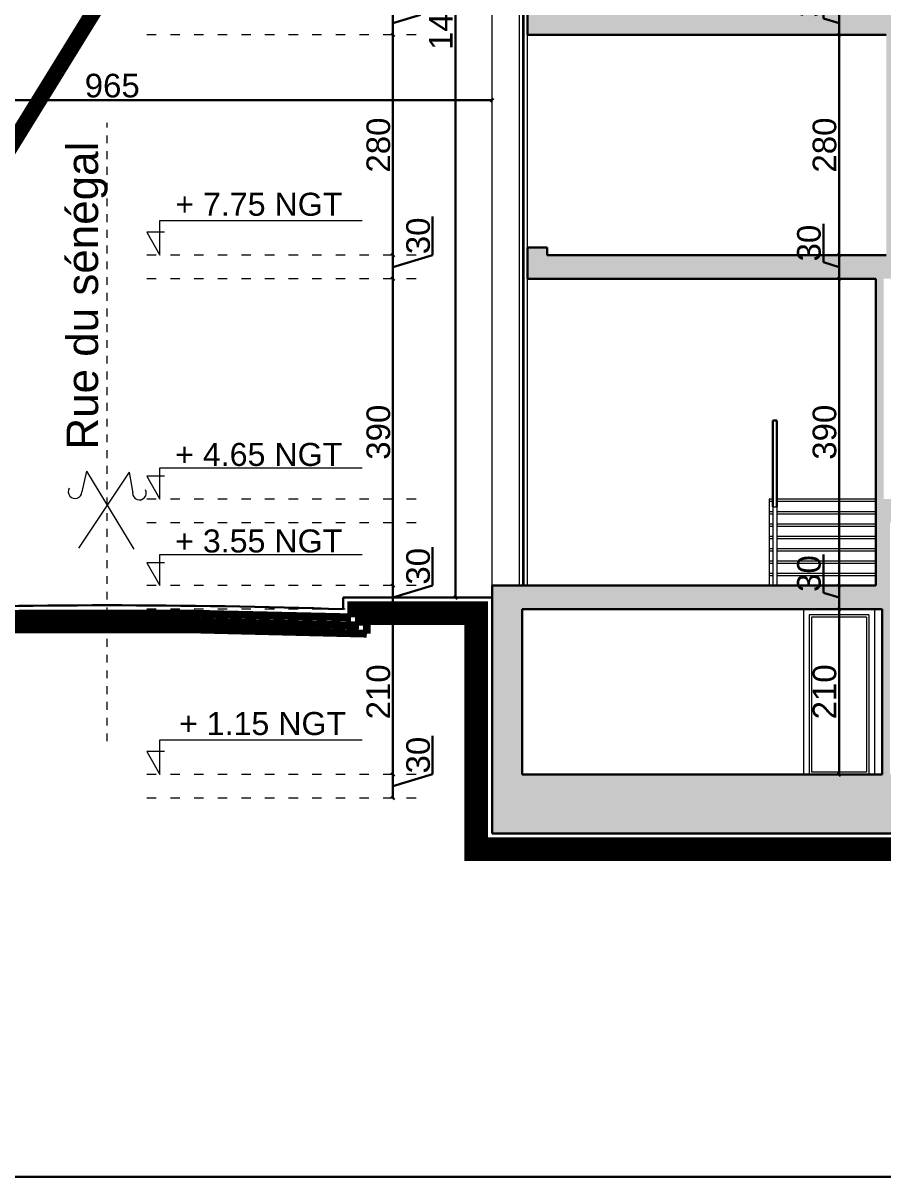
# Model space of a CAD drawing. Header units: millimetres. Extents: x 2804 to 3317, y 6834 to 7064.
# Drawn here: x 3029.25 to 3040.17, y 6985.87 to 7000.54 of the extents above; entities that cross this region are included whole.
import ezdxf

# ---------------------------------------------------------------- set-up
doc = ezdxf.new("R2010")
doc.units = ezdxf.units.MM
doc.header["$PDMODE"] = 1
for name, pattern in [('ACAD_ISO03W100', [30, 12, -18]), ('PK200', [0.6, 0.3, -0.3]), ('{ Tapered Dash }', [10, 4, -1, 1.5, -1, 1.5, -1])]:
    doc.linetypes.add(name, pattern=pattern)
for name, color, linetype, lineweight in [('cotatio', 255, 'Continuous', 13), ('cotation', 3, 'Continuous', 30), ('Legende', 7, 'Continuous', 30), ('PORT-FEN', 2, 'Continuous', 0), ('structure grt', 150, 'Continuous', 0), ('TAXTE', 255, 'Continuous', 20), ('TopoAlt_T', 3, 'Continuous', 30), ('zin fenetre', 141, 'Continuous', 15), ('zin fin', 6, 'Continuous', 9), ('Zin inter', 80, 'ACAD_ISO03W100', 5), ('zin menuiserie', 150, 'Continuous', 5), ('Zin mur', 30, 'Continuous', 30)]:
    doc.layers.add(name, color=color, linetype=linetype, lineweight=lineweight)
doc.layers.add('zin hatch mur', color=8, linetype='Continuous')
doc.styles.add('ARIAL', font='arial.ttf')
doc.styles.get("Standard").update_dxf_attribs({"font": 'arial.ttf'})
doc.dimstyles.new('cotation 100', dxfattribs={"dimtxt": 0.2, "dimasz": 0.04, "dimexe": 0, "dimexo": 0, "dimgap": 0.03, "dimtad": 1, "dimdec": 0, "dimlfac": 100, "dimdsep": 46, "dimtxsty": 'ARIAL', "dimblk": 'OBLIQUE', "dimcen": 0.09, "dimse1": 1, "dimse2": 1, "dimclrd": 256, "dimclre": 256, "dimclrt": 256, "dimadec": 3, "dimazin": 2, "dimtfac": 1, "dimtdec": 0, "dimtofl": 0, "dimtmove": 1, "dimatfit": 3, "dimfxl": 0, "dimtolj": 1, "dimtzin": 0, "dimlwd": -1, "dimlwe": -1, "dimarcsym": 0})

# ---------------------------------------------------------------- blocks, each defined once
blk = doc.blocks.new('_Oblique')
at = {"color": 0, "linetype": 'ByBlock', "lineweight": -2}
blk.add_line((-0.5, -0.5), (0.5, 0.5), dxfattribs=at)
blk = doc.blocks.new('*D481')
at = {"layer": 'cotation', "transparency": 16777216}
blk.add_line((3034.74, 7008.087), (3034.74, 6993.237), dxfattribs=at)
at = {"layer": 'Defpoints', "color": 0, "transparency": 16777216}
for p in [(3035.204, 7008.087), (3034.74, 6993.237), (3035.204, 6993.237)]:
    blk.add_point(p, dxfattribs=at)
at = {"layer": 'cotation', "transparency": 16777216, "xscale": 0.04, "yscale": 0.04, "zscale": 0.04}
for p, rotation in [((3034.74, 7008.087), 90), ((3034.74, 6993.237), 270)]:
    blk.add_blockref('_Oblique', p, dxfattribs=dict(at, rotation=rotation))
at = {"layer": 'cotation', "transparency": 16777216, "insert": (3034.556, 7000.662), "char_height": 0.3, "attachment_point": 5, "rotation": 90, "style": 'ARIAL'}
blk.add_mtext('\\A1;1485', dxfattribs=at)
blk = doc.blocks.new('*D485')
at = {"layer": 'cotation', "transparency": 16777216}
blk.add_line((3025.555, 6999.558), (3035.204, 6999.558), dxfattribs=at)
at = {"layer": 'Defpoints', "color": 0, "transparency": 16777216}
for p in [(3035.204, 6999.558), (3025.555, 6997.836), (3035.204, 6997.754)]:
    blk.add_point(p, dxfattribs=at)
at = {"layer": 'cotation', "transparency": 16777216, "xscale": 0.04, "yscale": 0.04, "zscale": 0.04, "rotation": 180}
blk.add_blockref('_Oblique', (3025.555, 6999.558), dxfattribs=at)
at = {"layer": 'cotation', "transparency": 16777216, "xscale": 0.04, "yscale": 0.04, "zscale": 0.04}
blk.add_blockref('_Oblique', (3035.204, 6999.558), dxfattribs=at)
at = {"layer": 'cotation', "transparency": 16777216, "insert": (3030.379, 6999.741), "char_height": 0.3, "attachment_point": 5, "style": 'ARIAL'}
blk.add_mtext('\\A1;965', dxfattribs=at)
blk = doc.blocks.new('*D486')
at = {"layer": 'cotation', "transparency": 16777216}
for p, q in [((3034.449, 6990.989), (3034.449, 6991.477)), ((3033.944, 6990.837), (3034.449, 6990.989)), ((3033.944, 6990.687), (3033.944, 6990.987))]:
    blk.add_line(p, q, dxfattribs=at)
at = {"layer": 'Defpoints', "color": 0, "transparency": 16777216}
for p in [(3030.71, 6990.987), (3033.944, 6990.987), (3030.71, 6990.687)]:
    blk.add_point(p, dxfattribs=at)
at = {"layer": 'cotation', "transparency": 16777216, "xscale": 0.04, "yscale": 0.04, "zscale": 0.04}
for p, rotation in [((3033.944, 6990.987), 90), ((3033.944, 6990.687), 270)]:
    blk.add_blockref('_Oblique', p, dxfattribs=dict(at, rotation=rotation))
at = {"layer": 'cotation', "transparency": 16777216, "insert": (3034.266, 6991.233), "char_height": 0.3, "attachment_point": 5, "rotation": 90, "style": 'ARIAL'}
blk.add_mtext('\\A1;30', dxfattribs=at)
blk = doc.blocks.new('*D487')
at = {"layer": 'cotation', "transparency": 16777216}
blk.add_line((3033.944, 6990.987), (3033.944, 6993.087), dxfattribs=at)
at = {"layer": 'Defpoints', "color": 0, "transparency": 16777216}
for p in [(3031.42, 6993.087), (3033.944, 6993.087), (3030.71, 6990.987)]:
    blk.add_point(p, dxfattribs=at)
at = {"layer": 'cotation', "transparency": 16777216, "xscale": 0.04, "yscale": 0.04, "zscale": 0.04}
for p, rotation in [((3033.944, 6993.087), 90), ((3033.944, 6990.987), 270)]:
    blk.add_blockref('_Oblique', p, dxfattribs=dict(at, rotation=rotation))
at = {"layer": 'cotation', "transparency": 16777216, "insert": (3033.761, 6992.037), "char_height": 0.3, "attachment_point": 5, "rotation": 90, "style": 'ARIAL'}
blk.add_mtext('\\A1;210', dxfattribs=at)
blk = doc.blocks.new('*D488')
at = {"layer": 'cotation', "transparency": 16777216}
for p, q in [((3034.449, 6993.389), (3034.449, 6993.877)), ((3033.944, 6993.237), (3034.449, 6993.389)), ((3033.944, 6993.087), (3033.944, 6993.387))]:
    blk.add_line(p, q, dxfattribs=at)
at = {"layer": 'Defpoints', "color": 0, "transparency": 16777216}
for p in [(3031.467, 6993.387), (3033.944, 6993.387), (3031.42, 6993.087)]:
    blk.add_point(p, dxfattribs=at)
at = {"layer": 'cotation', "transparency": 16777216, "xscale": 0.04, "yscale": 0.04, "zscale": 0.04}
for p, rotation in [((3033.944, 6993.387), 90), ((3033.944, 6993.087), 270)]:
    blk.add_blockref('_Oblique', p, dxfattribs=dict(at, rotation=rotation))
at = {"layer": 'cotation', "transparency": 16777216, "insert": (3034.266, 6993.633), "char_height": 0.3, "attachment_point": 5, "rotation": 90, "style": 'ARIAL'}
blk.add_mtext('\\A1;30', dxfattribs=at)
blk = doc.blocks.new('*D489')
at = {"layer": 'cotation', "transparency": 16777216}
blk.add_line((3033.944, 6993.387), (3033.944, 6997.287), dxfattribs=at)
at = {"layer": 'Defpoints', "color": 0, "transparency": 16777216}
for p in [(3031.666, 6997.287), (3033.944, 6997.287), (3031.467, 6993.387)]:
    blk.add_point(p, dxfattribs=at)
at = {"layer": 'cotation', "transparency": 16777216, "xscale": 0.04, "yscale": 0.04, "zscale": 0.04}
for p, rotation in [((3033.944, 6997.287), 90), ((3033.944, 6993.387), 270)]:
    blk.add_blockref('_Oblique', p, dxfattribs=dict(at, rotation=rotation))
at = {"layer": 'cotation', "transparency": 16777216, "insert": (3033.761, 6995.337), "char_height": 0.3, "attachment_point": 5, "rotation": 90, "style": 'ARIAL'}
blk.add_mtext('\\A1;390', dxfattribs=at)
blk = doc.blocks.new('*D490')
at = {"layer": 'cotation', "transparency": 16777216}
for p, q in [((3034.449, 6997.589), (3034.449, 6998.077)), ((3033.944, 6997.437), (3034.449, 6997.589)), ((3033.944, 6997.287), (3033.944, 6997.587))]:
    blk.add_line(p, q, dxfattribs=at)
at = {"layer": 'Defpoints', "color": 0, "transparency": 16777216}
for p in [(3031.753, 6997.587), (3033.944, 6997.587), (3031.666, 6997.287)]:
    blk.add_point(p, dxfattribs=at)
at = {"layer": 'cotation', "transparency": 16777216, "xscale": 0.04, "yscale": 0.04, "zscale": 0.04}
for p, rotation in [((3033.944, 6997.587), 90), ((3033.944, 6997.287), 270)]:
    blk.add_blockref('_Oblique', p, dxfattribs=dict(at, rotation=rotation))
at = {"layer": 'cotation', "transparency": 16777216, "insert": (3034.266, 6997.833), "char_height": 0.3, "attachment_point": 5, "rotation": 90, "style": 'ARIAL'}
blk.add_mtext('\\A1;30', dxfattribs=at)
blk = doc.blocks.new('*D491')
at = {"layer": 'cotation', "transparency": 16777216}
blk.add_line((3033.944, 6997.587), (3033.944, 7000.387), dxfattribs=at)
at = {"layer": 'Defpoints', "color": 0, "transparency": 16777216}
for p in [(3031.804, 7000.387), (3033.944, 7000.387), (3031.753, 6997.587)]:
    blk.add_point(p, dxfattribs=at)
at = {"layer": 'cotation', "transparency": 16777216, "xscale": 0.04, "yscale": 0.04, "zscale": 0.04}
for p, rotation in [((3033.944, 7000.387), 90), ((3033.944, 6997.587), 270)]:
    blk.add_blockref('_Oblique', p, dxfattribs=dict(at, rotation=rotation))
at = {"layer": 'cotation', "transparency": 16777216, "insert": (3033.761, 6998.987), "char_height": 0.3, "attachment_point": 5, "rotation": 90, "style": 'ARIAL'}
blk.add_mtext('\\A1;280', dxfattribs=at)
blk = doc.blocks.new('*D492')
at = {"layer": 'cotation', "transparency": 16777216}
for p, q in [((3034.296, 7000.643), (3034.296, 7000.989)), ((3033.944, 7000.387), (3033.944, 7000.687)), ((3033.944, 7000.537), (3034.296, 7000.643))]:
    blk.add_line(p, q, dxfattribs=at)
at = {"layer": 'Defpoints', "color": 0, "transparency": 16777216}
for p in [(3031.956, 7000.687), (3033.944, 7000.687), (3031.804, 7000.387)]:
    blk.add_point(p, dxfattribs=at)
at = {"layer": 'cotation', "transparency": 16777216, "xscale": 0.04, "yscale": 0.04, "zscale": 0.04}
for p, rotation in [((3033.944, 7000.687), 90), ((3033.944, 7000.387), 270)]:
    blk.add_blockref('_Oblique', p, dxfattribs=dict(at, rotation=rotation))
at = {"layer": 'cotation', "transparency": 16777216, "insert": (3034.164, 7000.816), "char_height": 0.2, "attachment_point": 5, "rotation": 90, "style": 'ARIAL', "bg_fill": 3, "box_fill_scale": 1.1, "bg_fill_color": 256, "bg_fill_true_color": 13158600, "bg_fill_transparency": 0}
blk.add_mtext('\\A1;30', dxfattribs=at)
blk = doc.blocks.new('*D498')
at = {"layer": 'cotation', "transparency": 16777216}
blk.add_line((3039.612, 6990.987), (3039.612, 6993.087), dxfattribs=at)
at = {"layer": 'Defpoints', "color": 0, "transparency": 16777216}
for p in [(3039.612, 6993.087), (3040.161, 6993.087), (3040.161, 6990.987)]:
    blk.add_point(p, dxfattribs=at)
at = {"layer": 'cotation', "transparency": 16777216, "xscale": 0.04, "yscale": 0.04, "zscale": 0.04}
for p, rotation in [((3039.612, 6993.087), 90), ((3039.612, 6990.987), 270)]:
    blk.add_blockref('_Oblique', p, dxfattribs=dict(at, rotation=rotation))
at = {"layer": 'cotation', "transparency": 16777216, "insert": (3039.429, 6992.037), "char_height": 0.3, "attachment_point": 5, "rotation": 90, "style": 'ARIAL'}
blk.add_mtext('\\A1;210', dxfattribs=at)
blk = doc.blocks.new('*D499')
at = {"layer": 'cotation', "transparency": 16777216}
for p, q in [((3039.414, 6993.297), (3039.414, 6993.785)), ((3039.612, 6993.087), (3039.612, 6993.387)), ((3039.612, 6993.237), (3039.414, 6993.297))]:
    blk.add_line(p, q, dxfattribs=at)
at = {"layer": 'Defpoints', "color": 0, "transparency": 16777216}
for p in [(3039.612, 6993.387), (3040.078, 6993.387), (3040.161, 6993.087)]:
    blk.add_point(p, dxfattribs=at)
at = {"layer": 'cotation', "transparency": 16777216, "xscale": 0.04, "yscale": 0.04, "zscale": 0.04}
for p, rotation in [((3039.612, 6993.387), 90), ((3039.612, 6993.087), 270)]:
    blk.add_blockref('_Oblique', p, dxfattribs=dict(at, rotation=rotation))
at = {"layer": 'cotation', "transparency": 16777216, "insert": (3039.231, 6993.541), "char_height": 0.3, "attachment_point": 5, "rotation": 90, "style": 'ARIAL'}
blk.add_mtext('\\A1;30', dxfattribs=at)
blk = doc.blocks.new('*D500')
at = {"layer": 'cotation', "transparency": 16777216}
blk.add_line((3039.612, 6993.387), (3039.612, 6997.287), dxfattribs=at)
at = {"layer": 'Defpoints', "color": 0, "transparency": 16777216}
for p in [(3039.612, 6997.287), (3044.936, 6997.287), (3040.078, 6993.387)]:
    blk.add_point(p, dxfattribs=at)
at = {"layer": 'cotation', "transparency": 16777216, "xscale": 0.04, "yscale": 0.04, "zscale": 0.04}
for p, rotation in [((3039.612, 6997.287), 90), ((3039.612, 6993.387), 270)]:
    blk.add_blockref('_Oblique', p, dxfattribs=dict(at, rotation=rotation))
at = {"layer": 'cotation', "transparency": 16777216, "insert": (3039.429, 6995.337), "char_height": 0.3, "attachment_point": 5, "rotation": 90, "style": 'ARIAL'}
blk.add_mtext('\\A1;390', dxfattribs=at)
blk = doc.blocks.new('*D501')
at = {"layer": 'cotation', "transparency": 16777216}
for p, q in [((3039.414, 6997.497), (3039.414, 6997.985)), ((3039.612, 6997.437), (3039.414, 6997.497)), ((3039.612, 6997.287), (3039.612, 6997.587))]:
    blk.add_line(p, q, dxfattribs=at)
at = {"layer": 'Defpoints', "color": 0, "transparency": 16777216}
for p in [(3039.612, 6997.587), (3044.936, 6997.587), (3044.936, 6997.287)]:
    blk.add_point(p, dxfattribs=at)
at = {"layer": 'cotation', "transparency": 16777216, "xscale": 0.04, "yscale": 0.04, "zscale": 0.04}
for p, rotation in [((3039.612, 6997.587), 90), ((3039.612, 6997.287), 270)]:
    blk.add_blockref('_Oblique', p, dxfattribs=dict(at, rotation=rotation))
at = {"layer": 'cotation', "transparency": 16777216, "insert": (3039.231, 6997.741), "char_height": 0.3, "attachment_point": 5, "rotation": 90, "style": 'ARIAL'}
blk.add_mtext('\\A1;30', dxfattribs=at)
blk = doc.blocks.new('*D502')
at = {"layer": 'cotation', "transparency": 16777216}
blk.add_line((3039.612, 6997.587), (3039.612, 7000.387), dxfattribs=at)
at = {"layer": 'Defpoints', "color": 0, "transparency": 16777216}
for p in [(3039.612, 7000.387), (3044.936, 7000.387), (3044.936, 6997.587)]:
    blk.add_point(p, dxfattribs=at)
at = {"layer": 'cotation', "transparency": 16777216, "xscale": 0.04, "yscale": 0.04, "zscale": 0.04}
for p, rotation in [((3039.612, 7000.387), 90), ((3039.612, 6997.587), 270)]:
    blk.add_blockref('_Oblique', p, dxfattribs=dict(at, rotation=rotation))
at = {"layer": 'cotation', "transparency": 16777216, "insert": (3039.429, 6998.987), "char_height": 0.3, "attachment_point": 5, "rotation": 90, "style": 'ARIAL'}
blk.add_mtext('\\A1;280', dxfattribs=at)
blk = doc.blocks.new('*D503')
at = {"layer": 'cotation', "transparency": 16777216}
for p, q in [((3039.414, 7000.597), (3039.414, 7001.085)), ((3039.612, 7000.537), (3039.414, 7000.597)), ((3039.612, 7000.387), (3039.612, 7000.687))]:
    blk.add_line(p, q, dxfattribs=at)
at = {"layer": 'Defpoints', "color": 0, "transparency": 16777216}
for p in [(3039.612, 7000.687), (3044.936, 7000.687), (3044.936, 7000.387)]:
    blk.add_point(p, dxfattribs=at)
at = {"layer": 'cotation', "transparency": 16777216, "xscale": 0.04, "yscale": 0.04, "zscale": 0.04}
for p, rotation in [((3039.612, 7000.687), 90), ((3039.612, 7000.387), 270)]:
    blk.add_blockref('_Oblique', p, dxfattribs=dict(at, rotation=rotation))
at = {"layer": 'cotation', "transparency": 16777216, "insert": (3039.231, 7000.841), "char_height": 0.3, "attachment_point": 5, "rotation": 90, "style": 'ARIAL'}
blk.add_mtext('\\A1;30', dxfattribs=at)

msp = doc.modelspace()

# ---------------------------------------------------------------- hatches: boundary and pattern name
at = {"layer": 'zin hatch mur'}
h = msp.add_hatch(color=256, dxfattribs=at)
h.dxf.hatch_style = 1
h.paths.add_polyline_path([(3054.692, 6994.587), (3054.692, 6997.287), (3059.206, 6997.287), (3059.206, 6993.037), (3058.292, 6993.037), (3058.292, 6993.21), (3057.992, 6993.21), (3057.992, 6993.382), (3057.692, 6993.382), (3057.692, 6993.554), (3057.392, 6993.554), (3057.392, 6993.726), (3057.092, 6993.726), (3057.092, 6993.899), (3056.792, 6993.899), (3056.792, 6994.071), (3056.492, 6994.071), (3056.492, 6994.243), (3056.192, 6994.243), (3056.192, 6994.415), (3055.892, 6994.415), (3055.892, 6994.587)], flags=16)
h.paths.add_polyline_path([(3054.692, 6994.187), (3055.786, 6994.187), (3058.225, 6992.787), (3059.206, 6992.787), (3059.206, 6990.987), (3054.692, 6990.987)], flags=16)
h.paths.add_polyline_path([(3054.492, 6994.187), (3054.492, 6990.987), (3050.561, 6990.987), (3050.561, 6994.187)], flags=16)
h.paths.add_polyline_path([(3042.098, 6994.487), (3040.178, 6994.487), (3040.178, 6997.287), (3042.098, 6997.287)], flags=16)
h.paths.add_polyline_path([(3042.011, 6997.587), (3040.311, 6997.587), (3040.311, 7000.387), (3042.011, 7000.387)], flags=16)
h.paths.add_polyline_path([(3042.011, 7000.687), (3040.311, 7000.687), (3040.311, 7003.487), (3042.011, 7003.487)], flags=16)
h.paths.add_polyline_path([(3040.161, 6993.087), (3040.161, 6990.987), (3035.587, 6990.987), (3035.587, 6993.087)], flags=16)
h.paths.add_polyline_path([(3042.011, 7003.787), (3040.311, 7003.787), (3040.311, 7006.587), (3042.011, 7006.587)], flags=16)
edge = h.paths.add_edge_path()
edge.add_line((3040.078, 6993.387), (3035.204, 6993.387))
edge.add_line((3035.204, 6993.387), (3035.204, 6990.237))
edge.add_line((3035.204, 6990.237), (3059.541, 6990.237))
edge.add_line((3059.541, 6990.237), (3059.541, 6998.187))
edge.add_line((3059.541, 6998.187), (3059.207, 6998.15))
edge.add_line((3059.207, 6998.15), (3059.207, 6998.075))
edge.add_line((3059.207, 6998.075), (3059.257, 6998.075))
edge.add_arc((3059.292, 6998.075), 0.035, 90, 180, ccw=False)
edge.add_line((3059.292, 6998.11), (3059.292, 6998.075))
edge.add_line((3059.292, 6998.075), (3059.382, 6998.075))
edge.add_line((3059.382, 6998.075), (3059.382, 6997.587))
edge.add_line((3059.382, 6997.587), (3054.601, 6997.587))
edge.add_line((3054.601, 6997.587), (3054.601, 6998.075))
edge.add_line((3054.601, 6998.075), (3054.691, 6998.075))
edge.add_line((3054.691, 6998.075), (3054.691, 6998.11))
edge.add_arc((3054.691, 6998.075), 0.035, 0, 90, ccw=False)
edge.add_line((3054.726, 6998.075), (3054.776, 6998.075))
edge.add_line((3054.776, 6998.075), (3054.776, 6998.15))
edge.add_line((3054.776, 6998.15), (3054.442, 6998.187))
edge.add_line((3054.442, 6998.187), (3054.442, 6994.487))
edge.add_line((3054.442, 6994.487), (3049.395, 6994.487))
edge.add_line((3049.395, 6994.487), (3049.395, 6994.587))
edge.add_line((3049.395, 6994.587), (3049.195, 6994.587))
edge.add_line((3049.195, 6994.587), (3049.195, 6994.187))
edge.add_line((3049.195, 6994.187), (3050.461, 6994.187))
edge.add_line((3050.461, 6994.187), (3050.461, 6990.987))
edge.add_line((3050.461, 6990.987), (3040.261, 6990.987))
edge.add_line((3040.261, 6990.987), (3040.261, 6994.187))
edge.add_line((3040.261, 6994.187), (3048.195, 6994.187))
edge.add_line((3048.195, 6994.187), (3048.195, 6995.187))
edge.add_line((3048.195, 6995.187), (3049.395, 6995.187))
edge.add_line((3049.395, 6995.187), (3049.395, 6995.337))
edge.add_line((3049.395, 6995.337), (3047.895, 6995.337))
edge.add_line((3047.895, 6995.337), (3047.895, 6995.237))
edge.add_line((3047.895, 6995.237), (3047.995, 6995.237))
edge.add_line((3047.995, 6995.237), (3047.995, 6994.487))
edge.add_line((3047.995, 6994.487), (3045.386, 6994.487))
edge.add_line((3045.386, 6994.487), (3045.386, 6995.237))
edge.add_line((3045.386, 6995.237), (3045.486, 6995.237))
edge.add_line((3045.486, 6995.237), (3045.486, 6995.337))
edge.add_line((3045.486, 6995.337), (3045.286, 6995.337))
edge.add_line((3045.286, 6995.337), (3045.286, 6995.387))
edge.add_line((3045.286, 6995.387), (3044.936, 6995.387))
edge.add_line((3044.936, 6995.387), (3044.936, 6994.487))
edge.add_line((3044.936, 6994.487), (3042.198, 6994.487))
edge.add_line((3042.198, 6994.487), (3042.198, 6997.287))
edge.add_line((3042.198, 6997.287), (3044.936, 6997.287))
edge.add_line((3044.936, 6997.287), (3044.936, 6996.687))
edge.add_line((3044.936, 6996.687), (3045.286, 6996.687))
edge.add_line((3045.286, 6996.687), (3045.286, 6998.487))
edge.add_line((3045.286, 6998.487), (3044.936, 6998.487))
edge.add_line((3044.936, 6998.487), (3044.936, 6997.587))
edge.add_line((3044.936, 6997.587), (3042.111, 6997.587))
edge.add_line((3042.111, 6997.587), (3042.111, 7000.387))
edge.add_line((3042.111, 7000.387), (3044.936, 7000.387))
edge.add_line((3044.936, 7000.387), (3044.936, 6999.787))
edge.add_line((3044.936, 6999.787), (3045.286, 6999.787))
edge.add_line((3045.286, 6999.787), (3045.286, 7001.587))
edge.add_line((3045.286, 7001.587), (3044.936, 7001.587))
edge.add_line((3044.936, 7001.587), (3044.936, 7000.687))
edge.add_line((3044.936, 7000.687), (3042.111, 7000.687))
edge.add_line((3042.111, 7000.687), (3042.111, 7003.487))
edge.add_line((3042.111, 7003.487), (3044.936, 7003.487))
edge.add_line((3044.936, 7003.487), (3044.936, 7002.887))
edge.add_line((3044.936, 7002.887), (3045.286, 7002.887))
edge.add_line((3045.286, 7002.887), (3045.286, 7004.687))
edge.add_line((3045.286, 7004.687), (3044.936, 7004.687))
edge.add_line((3044.936, 7004.687), (3044.936, 7003.787))
edge.add_line((3044.936, 7003.787), (3042.111, 7003.787))
edge.add_line((3042.111, 7003.787), (3042.111, 7006.587))
edge.add_line((3042.111, 7006.587), (3044.936, 7006.587))
edge.add_line((3044.936, 7006.587), (3044.936, 7005.987))
edge.add_line((3044.936, 7005.987), (3045.286, 7005.987))
edge.add_line((3045.286, 7005.987), (3045.286, 7008.087))
edge.add_line((3045.286, 7008.087), (3044.952, 7008.05))
edge.add_line((3044.952, 7008.05), (3044.952, 7007.975))
edge.add_line((3044.952, 7007.975), (3045.002, 7007.975))
edge.add_arc((3045.037, 7007.975), 0.035, 90, 180, ccw=False)
edge.add_line((3045.037, 7008.01), (3045.037, 7007.975))
edge.add_line((3045.037, 7007.975), (3045.127, 7007.975))
edge.add_line((3045.127, 7007.975), (3045.127, 7006.887))
edge.add_line((3045.127, 7006.887), (3035.364, 7006.887))
edge.add_line((3035.364, 7006.887), (3035.364, 7007.975))
edge.add_line((3035.364, 7007.975), (3035.454, 7007.975))
edge.add_line((3035.454, 7007.975), (3035.454, 7008.01))
edge.add_arc((3035.454, 7007.975), 0.035, 0, 90, ccw=False)
edge.add_line((3035.489, 7007.975), (3035.539, 7007.975))
edge.add_line((3035.539, 7007.975), (3035.539, 7008.05))
edge.add_line((3035.539, 7008.05), (3035.204, 7008.087))
edge.add_line((3035.204, 7008.087), (3035.204, 7006.587))
edge.add_line((3035.204, 7006.587), (3040.211, 7006.587))
edge.add_line((3040.211, 7006.587), (3040.211, 7003.787))
edge.add_line((3040.211, 7003.787), (3035.904, 7003.787))
edge.add_line((3035.904, 7003.787), (3035.904, 7003.887))
edge.add_line((3035.904, 7003.887), (3035.654, 7003.887))
edge.add_line((3035.654, 7003.887), (3035.654, 7003.487))
edge.add_line((3035.654, 7003.487), (3040.211, 7003.487))
edge.add_line((3040.211, 7003.487), (3040.211, 7000.687))
edge.add_line((3040.211, 7000.687), (3035.904, 7000.687))
edge.add_line((3035.904, 7000.687), (3035.904, 7000.787))
edge.add_line((3035.904, 7000.787), (3035.654, 7000.787))
edge.add_line((3035.654, 7000.787), (3035.654, 7000.387))
edge.add_line((3035.654, 7000.387), (3040.211, 7000.387))
edge.add_line((3040.211, 7000.387), (3040.211, 6997.587))
edge.add_line((3040.211, 6997.587), (3035.904, 6997.587))
edge.add_line((3035.904, 6997.587), (3035.904, 6997.687))
edge.add_line((3035.904, 6997.687), (3035.654, 6997.687))
edge.add_line((3035.654, 6997.687), (3035.654, 6997.287))
edge.add_line((3035.654, 6997.287), (3040.078, 6997.287))
edge.add_line((3040.078, 6997.287), (3040.078, 6993.387))

# ---------------------------------------------------------------- linework, layer by layer
at = {"layer": 'cotatio'}
for p, q in [((3030.592, 6994.83), (3029.95, 6993.865)), ((3030.052, 6994.841), (3029.994, 6994.578)), ((3030.052, 6994.841), (3030.652, 6993.85)), ((3030.592, 6994.83), (3030.639, 6994.564))]:
    msp.add_line(p, q, dxfattribs=at)
for centre, start, end in [((3029.907, 6994.58), 149.3824, 358.3804), ((3030.725, 6994.563), 179.189, 28.187)]:
    msp.add_arc(centre, 0.0866, start, end, dxfattribs=at)
at = {"layer": 'cotation'}
for p, q in [((3038.823, 6995.487), (3038.773, 6995.487)), ((3038.773, 6995.487), (3038.773, 6994.387)), ((3038.823, 6995.487), (3038.823, 6994.387))]:
    msp.add_line(p, q, dxfattribs=at)
at = {"layer": 'PORT-FEN'}
for points in [[(3031.041, 6997.879), (3030.82, 6997.879), (3030.983, 6997.587), (3030.983, 6998.028), (3033.553, 6998.028), (3033.553, 6998.028)], [(3031.041, 6994.779), (3030.82, 6994.779), (3030.983, 6994.487), (3030.983, 6994.885), (3033.553, 6994.885), (3033.553, 6994.885)], [(3031.041, 6993.679), (3030.82, 6993.679), (3030.983, 6993.387), (3030.983, 6993.785), (3033.553, 6993.785), (3033.553, 6993.785)], [(3031.041, 6991.279), (3030.82, 6991.279), (3030.983, 6990.987), (3030.983, 6991.427), (3033.553, 6991.427), (3033.553, 6991.427)]]:
    msp.add_lwpolyline(points, dxfattribs=at)
at = {"layer": 'zin fenetre', "linetype": 'PK200', "ltscale": 0.2}
msp.add_line((3030.313, 6991.409), (3030.313, 6999.268), dxfattribs=at)
at = {"layer": 'zin fin'}
for p, q in [((3035.204, 6993.387), (3035.204, 7006.587)), ((3038.773, 6994.487), (3038.723, 6994.487)), ((3038.723, 6994.487), (3038.723, 6993.387)), ((3038.773, 6994.457), (3038.723, 6994.457)), ((3038.773, 6994.387), (3038.823, 6994.387)), ((3038.773, 6994.387), (3038.773, 6993.387)), ((3040.078, 6994.487), (3038.823, 6994.487)), ((3040.078, 6994.457), (3038.823, 6994.457)), ((3038.823, 6994.387), (3038.823, 6993.387)), ((3038.723, 6994.33), (3038.773, 6994.33)), ((3038.723, 6994.3), (3038.773, 6994.3)), ((3038.823, 6994.33), (3040.078, 6994.33)), ((3038.823, 6994.3), (3040.078, 6994.3)), ((3038.723, 6994.173), (3038.773, 6994.173)), ((3038.723, 6994.143), (3038.773, 6994.143)), ((3038.823, 6994.173), (3040.078, 6994.173)), ((3038.823, 6994.143), (3040.078, 6994.143)), ((3038.723, 6994.016), (3038.773, 6994.016)), ((3038.723, 6993.986), (3038.773, 6993.986)), ((3038.823, 6994.016), (3040.078, 6994.016)), ((3038.823, 6993.986), (3040.078, 6993.986)), ((3038.723, 6993.859), (3038.773, 6993.859)), ((3038.723, 6993.829), (3038.773, 6993.829)), ((3038.823, 6993.859), (3040.078, 6993.859)), ((3038.823, 6993.829), (3040.078, 6993.829)), ((3038.723, 6993.702), (3038.773, 6993.702)), ((3038.723, 6993.672), (3038.773, 6993.672)), ((3038.823, 6993.702), (3040.078, 6993.702)), ((3038.823, 6993.672), (3040.078, 6993.672)), ((3038.723, 6993.545), (3038.773, 6993.545)), ((3038.723, 6993.515), (3038.773, 6993.515)), ((3038.823, 6993.545), (3040.078, 6993.545)), ((3038.823, 6993.515), (3040.078, 6993.515)), ((3040.061, 6993.087), (3039.161, 6993.087)), ((3039.161, 6993.087), (3039.161, 6990.987)), ((3040.061, 6993.087), (3040.061, 6990.987)), ((3039.991, 6993.017), (3039.231, 6993.017)), ((3039.231, 6993.017), (3039.231, 6990.987)), ((3039.961, 6992.987), (3039.261, 6992.987)), ((3039.261, 6992.987), (3039.261, 6991.017)), ((3039.961, 6992.987), (3039.961, 6991.017)), ((3039.991, 6993.017), (3039.991, 6990.987)), ((3039.961, 6991.017), (3039.261, 6991.017))]:
    msp.add_line(p, q, dxfattribs=at)
at = {"layer": 'Zin inter', "ltscale": 0.01}
for p, q in [((3034.239, 7000.387), (3030.71, 7000.387)), ((3034.239, 6997.587), (3030.71, 6997.587)), ((3034.239, 6997.287), (3030.71, 6997.287)), ((3034.239, 6994.487), (3030.71, 6994.487)), ((3034.239, 6994.187), (3030.71, 6994.187)), ((3034.239, 6993.387), (3030.71, 6993.387)), ((3034.239, 6993.087), (3030.71, 6993.087)), ((3034.239, 6990.987), (3030.71, 6990.987)), ((3034.239, 6990.687), (3030.71, 6990.687))]:
    msp.add_line(p, q, dxfattribs=at)
at = {"layer": 'zin menuiserie'}
for p, q in [((3035.554, 6993.387), (3035.554, 7006.587)), ((3035.594, 6993.387), (3035.594, 7006.587)), ((3035.614, 6993.387), (3035.614, 7006.587)), ((3035.654, 6993.387), (3035.654, 7006.587))]:
    msp.add_line(p, q, dxfattribs=at)
at = {"layer": 'Zin mur'}
for p, q in [((3035.654, 7000.787), (3035.654, 7000.387)), ((3035.654, 7000.387), (3040.211, 7000.387)), ((3035.654, 6997.687), (3035.904, 6997.687)), ((3035.654, 6997.687), (3035.654, 6997.287)), ((3035.904, 6997.687), (3035.904, 6997.587)), ((3035.904, 6997.587), (3040.211, 6997.587)), ((3035.654, 6997.287), (3040.078, 6997.287)), ((3040.078, 6993.387), (3040.078, 6997.287)), ((3035.204, 6993.387), (3040.078, 6993.387)), ((3035.204, 6990.237), (3035.204, 6993.387)), ((3033.314, 6993.087), (3033.314, 6993.237)), ((3035.204, 6993.237), (3033.314, 6993.237)), ((3035.587, 6993.087), (3040.161, 6993.087)), ((3035.587, 6990.987), (3035.587, 6993.087)), ((3040.161, 6990.987), (3040.161, 6993.087)), ((3035.587, 6990.987), (3040.161, 6990.987)), ((3040.161, 6990.987), (3035.587, 6990.987)), ((3059.541, 6990.237), (3035.204, 6990.237))]:
    msp.add_line(p, q, dxfattribs=at)
at = {"layer": 'Zin mur', "const_width": 0.1}
for points in [[(3063.761, 6993.137), (3059.641, 6993.137), (3059.641, 6990.137), (3035.104, 6990.137), (3035.104, 6993.137), (3033.414, 6993.137), (3033.414, 6992.984, 0.017237), (3027.212, 6992.984), (3027.212, 6993.137), (3023.473, 6993.137)], [(3063.761, 6993.037), (3059.741, 6993.037), (3059.741, 6990.037), (3035.004, 6990.037), (3035.004, 6993.037), (3033.514, 6993.037), (3033.514, 6992.88, 0.017814), (3027.112, 6992.88), (3027.112, 6993.037), (3023.473, 6993.037)], [(3063.761, 6992.937), (3059.841, 6992.937), (3059.841, 6989.937), (3034.904, 6989.937), (3034.904, 6992.937), (3033.614, 6992.937), (3033.614, 6992.777, 0.018391), (3027.012, 6992.777), (3027.012, 6992.937), (3023.473, 6992.937)]]:
    msp.add_lwpolyline(points, format="xyb", dxfattribs=at)
at = {"layer": 'Zin mur'}
msp.add_arc((3030.313, 6903.069), 90.068, 88.09078, 91.90922, dxfattribs=at)

# ---------------------------------------------------------------- texts
at = {"layer": 'structure grt', "ltscale": 0.5, "char_height": 0.2925, "width": 20.61948, "attachment_point": 1}
for s, insert in [('{\\C1;+ 7.75 NGT}', (3031.18, 6998.381)), ('{\\C1;+ 4.65 NGT}', (3031.178, 6995.201)), ('{\\C1;+ 3.55 NGT}', (3031.178, 6994.101)), ('{\\C1;+ 1.15 NGT}', (3031.227, 6991.781))]:
    msp.add_mtext(s, dxfattribs=dict(at, insert=insert))
at = {"layer": 'TAXTE'}
msp.add_text('Rue du sénégal', height=0.4, rotation=90, dxfattribs=at).set_placement((3030.199, 6995.116))

# ---------------------------------------------------------------- dimensions: what is measured, and where the dimension line sits
at = {"layer": 'cotation'}
for base, p1, p2, picture, middle in [((3034.74, 6993.237), (3035.204, 7008.087), (3035.204, 6993.237), '*D481', (3034.556, 7000.662)), ((3039.612, 7000.687), (3044.936, 7000.387), (3044.936, 7000.687), '*D503', (3039.231, 7000.627)), ((3033.944, 7000.387), (3031.753, 6997.587), (3031.804, 7000.387), '*D491', (3033.761, 6998.987)), ((3039.612, 7000.387), (3044.936, 6997.587), (3044.936, 7000.387), '*D502', (3039.429, 6998.987)), ((3033.944, 6997.587), (3031.666, 6997.287), (3031.753, 6997.587), '*D490', (3034.266, 6997.619)), ((3039.612, 6997.587), (3044.936, 6997.287), (3044.936, 6997.587), '*D501', (3039.231, 6997.527)), ((3033.944, 6997.287), (3031.467, 6993.387), (3031.666, 6997.287), '*D489', (3033.761, 6995.337)), ((3039.612, 6997.287), (3040.078, 6993.387), (3044.936, 6997.287), '*D500', (3039.429, 6995.337)), ((3033.944, 6993.387), (3031.42, 6993.087), (3031.467, 6993.387), '*D488', (3034.266, 6993.419)), ((3039.612, 6993.387), (3040.161, 6993.087), (3040.078, 6993.387), '*D499', (3039.231, 6993.327)), ((3033.944, 6993.087), (3030.71, 6990.987), (3031.42, 6993.087), '*D487', (3033.761, 6992.037)), ((3039.612, 6993.087), (3040.161, 6990.987), (3040.161, 6993.087), '*D498', (3039.429, 6992.037)), ((3033.944, 6990.987), (3030.71, 6990.687), (3030.71, 6990.987), '*D486', (3034.266, 6991.019))]:
    dim = msp.add_linear_dim(base=base, p1=p1, p2=p2, angle=90, dimstyle='cotation 100', override={"dimtxt": 0.3}, dxfattribs=at)
    dim.commit()
    dim.dimension.update_dxf_attribs({"geometry": picture, "text_midpoint": middle})
dim = msp.add_linear_dim(base=(3035.204, 6999.558), p1=(3025.555, 6997.836), p2=(3035.204, 6997.754), dimstyle='cotation 100', override={"dimtxt": 0.3}, dxfattribs=at)
dim.commit()
dim.dimension.update_dxf_attribs({"geometry": '*D485', "text_midpoint": (3030.379, 6999.741)})

# ---------------------------------------------------------------- next in the draw order: dimensions: what is measured, and where the dimension line sits
dim = msp.add_linear_dim(base=(3033.944, 7000.687), p1=(3031.804, 7000.387), p2=(3031.956, 7000.687), angle=90, dimstyle='cotation 100', override={"dimtfill": 1, "dimarcsym": 2}, dxfattribs=at)
dim.commit()
dim.dimension.update_dxf_attribs({"geometry": '*D492', "text_midpoint": (3034.164, 7000.673)})

# ---------------------------------------------------------------- next in the draw order: linework, layer by layer
at = {"layer": 'Legende', "linetype": '{ Tapered Dash }', "const_width": 0.2}
msp.add_lwpolyline([(3037.08, 7011.93), (3025.555, 6993.237)], dxfattribs=at)
at = {"layer": 'TopoAlt_T'}
msp.add_lwpolyline([(3072.688, 6985.872), (3016.458, 6985.872), (3016.458, 7024.842), (3072.688, 7024.842)], close=True, dxfattribs=at)

doc.saveas('drawing.dxf')
